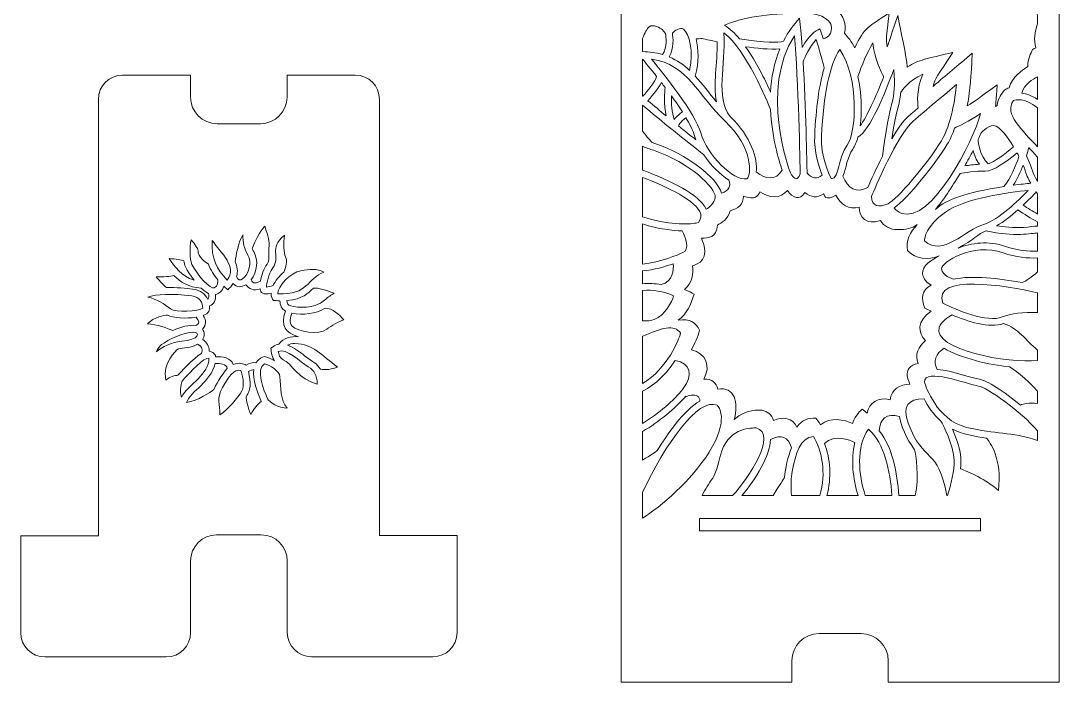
# Model space of a CAD drawing. Header units: inches. Extents: x 107 to 714, y 117 to 749.
# Drawn here: x 107 to 714, y 117 to 504 of the extents above; entities that cross this region are included whole.
import ezdxf

# ---------------------------------------------------------------- set-up
doc = ezdxf.new("R2010")
doc.units = ezdxf.units.IN
doc.header["$MEASUREMENT"] = 0
doc.layers.add('_U+0421_U+043B_U+043E_U+0439 1', color=7, linetype='Continuous')

# ---------------------------------------------------------------- blocks, each defined once
blk = doc.blocks.new('block 2')
at = {"layer": '_U+0421_U+043B_U+043E_U+0439 1', "color": 1, "lineweight": 9, "true_color": 0xff0000}
blk.add_lwpolyline([(668, 205.5), (503.6, 205.5), (503.6, 212.6), (667.9, 212.6), (667.9, 205.5), (668, 205.5)], dxfattribs=at)
for points, knots in [([(620.7, 748.61), (620.7, 748.61), (550.9, 748.61), (550.9, 748.61), (499.65, 748.61), (457.74, 707.14), (457.74, 655.88), (457.74, 655.88), (457.74, 116.96), (457.74, 116.96), (457.74, 116.96), (557.62, 116.96), (557.62, 116.96), (557.62, 116.96), (557.62, 129.5), (557.62, 129.5), (557.62, 138.24), (564.74, 145.36), (573.49, 145.36), (573.49, 145.36), (598.11, 145.36), (598.11, 145.36), (606.86, 145.36), (613.97, 138.24), (613.97, 129.5), (613.97, 129.5), (613.97, 116.96), (613.97, 116.96), (613.97, 116.96), (713.86, 116.96), (713.86, 116.96), (713.86, 116.96), (713.86, 655.68), (713.86, 655.68), (713.97, 707.01), (672.03, 748.61), (620.7, 748.61)], [0, 0, 0, 0, 1, 1, 1, 2, 2, 2, 3, 3, 3, 4, 4, 4, 5, 5, 5, 6, 6, 6, 7, 7, 7, 8, 8, 8, 9, 9, 9, 10, 10, 10, 11, 11, 11, 12, 12, 12, 12]), ([(701.3, 501.89), (699.65, 497.45), (698.89, 492.48), (700.35, 487.93), (700.13, 487.83), (698.59, 486.99), (698.37, 486.87), (697.28, 484.6), (695.53, 481.35), (695.6, 477), (691.89, 474.82), (686.76, 470.81), (684.62, 464.55), (683.52, 464.15), (683.11, 463.88), (682.12, 463.3), (680.35, 461.29), (678.07, 458.58), (677.59, 454.11), (677.29, 453.96), (677.01, 453.8), (676.73, 453.63), (677.07, 458.18), (676.85, 455.34), (677.68, 466.35), (666.43, 458.1), (664.87, 456.84), (660.2, 454), (662.15, 464.52), (662.29, 470.25), (663.14, 484.72), (654.16, 477.16), (648.42, 472.33), (640.17, 465.36), (641.47, 470.27), (642.41, 471.13), (651.76, 485.16), (636.15, 481.52), (631.94, 481.09), (625.1, 476.57), (624.51, 482.64), (624.29, 483.12), (619.57, 506.71), (613.67, 489.42), (614.88, 492.97), (613.37, 488.54), (612.48, 493.17), (612.76, 493.49), (614.55, 508.28), (602.27, 500.09), (600.15, 500.06), (594.39, 487.97), (592.27, 491.85), (590.59, 493.8), (588.44, 496.47), (589.4, 502.29), (588.04, 506.35), (583.74, 510.18), (593.7, 514.57), (594.3, 523.53), (593.32, 526.82), (596.96, 529.89), (598.18, 534.41), (597.63, 539.19), (603.31, 540.17), (606.95, 542.42), (609.08, 547.7), (613.25, 547.94), (616.56, 549.97), (618.54, 553.08), (624.23, 549.86), (630.51, 548.3), (635.05, 552.96), (638.77, 549.21), (644.04, 549.31), (647.83, 553.24), (651.33, 550.26), (655.24, 549.47), (658.76, 550.31), (658.76, 550.31), (658.91, 549.41), (658.91, 549.41), (665.24, 550.38), (666.56, 550.53), (669.27, 551.22), (671.78, 544.82), (678.25, 542.55), (685.12, 542.38), (686.16, 539.3), (687.9, 536.5), (690.58, 534.63), (690.48, 530.74), (692.23, 527.15), (695.6, 524.23), (694.07, 520.51), (695.16, 517.74), (696.4, 515.26), (697.4, 514.36), (698.38, 513.43), (700.72, 511.82), (700.54, 509.76), (700.8, 508.05), (701.3, 506.33), (701.3, 506.33), (701.3, 501.89), (701.3, 501.89)], [0, 0, 0, 0, 1, 1, 1, 2, 2, 2, 3, 3, 3, 4, 4, 4, 5, 5, 5, 6, 6, 6, 7, 7, 7, 8, 8, 8, 9, 9, 9, 10, 10, 10, 11, 11, 11, 12, 12, 12, 13, 13, 13, 14, 14, 14, 15, 15, 15, 16, 16, 16, 17, 17, 17, 18, 18, 18, 19, 19, 19, 20, 20, 20, 21, 21, 21, 22, 22, 22, 23, 23, 23, 24, 24, 24, 25, 25, 25, 26, 26, 26, 27, 27, 27, 28, 28, 28, 29, 29, 29, 30, 30, 30, 31, 31, 31, 32, 32, 32, 33, 33, 33, 34, 34, 34, 35, 35, 35, 35]), ([(575.9, 493.21), (575.17, 495.56), (574.85, 496.47), (573.97, 499.09), (571.41, 497.49), (568.02, 495.87), (563.65, 488.13), (563.03, 496.85), (562.61, 499.92), (561.97, 505.3), (558.47, 500.91), (555.74, 497.75), (552.67, 491.77), (549.43, 490.9), (542.37, 490.6), (527.02, 493.11), (524.17, 496.52), (521.18, 499.34), (518.14, 501.14), (528.18, 505.5), (543.15, 507.89), (562.91, 508.26), (577.89, 508.55), (580.36, 501.96), (580.58, 501.21), (581.16, 495.92), (579.2, 493.99), (575.9, 493.21)], [0, 0, 0, 0, 1, 1, 1, 2, 2, 2, 3, 3, 3, 4, 4, 4, 5, 5, 5, 6, 6, 6, 7, 7, 7, 8, 8, 8, 9, 9, 9, 9]), ([(470.3, 493.39), (471.54, 496.64), (472.9, 499.17), (474.11, 500.14), (476.55, 502.1), (480.77, 499.32), (481.65, 498.7), (481.65, 498.7), (483.66, 496.18), (483.66, 496.18), (483.99, 494.56), (484.99, 488.29), (481.99, 483.93), (477.92, 485.14), (474.23, 485.55), (470.3, 485.7), (470.3, 485.7), (470.3, 493.39), (470.3, 493.39)], [0, 0, 0, 0, 1, 1, 1, 2, 2, 2, 3, 3, 3, 4, 4, 4, 5, 5, 5, 6, 6, 6, 6]), ([(487.69, 496.43), (489.04, 497.74), (492.17, 500.34), (494.27, 498.73), (497.54, 496.22), (500.2, 485.97), (497.8, 474.68), (494.36, 477.88), (490.5, 480.61), (485.85, 482.56), (488.82, 487.67), (488.14, 493.91), (487.69, 496.43)], [0, 0, 0, 0, 1, 1, 1, 2, 2, 2, 3, 3, 3, 4, 4, 4, 4]), ([(501.55, 493.2), (507.04, 493.29), (503.34, 493.62), (513.98, 491.45), (514.08, 478.63), (511.49, 466.69), (513.48, 456.37), (509.06, 461.67), (505.39, 466.75), (501.11, 471.36), (503.29, 479.4), (503.13, 487.29), (501.55, 493.2)], [0, 0, 0, 0, 1, 1, 1, 2, 2, 2, 3, 3, 3, 4, 4, 4, 4]), ([(517.8, 496.61), (530.85, 487.06), (543.35, 456.24), (545.11, 451.76), (545.85, 435.94), (549.86, 422.31), (551.89, 416.33), (548.08, 410.12), (542.43, 410.88), (536.8, 415.29), (537.5, 423.08), (533.92, 435.85), (521.46, 447.76), (512.57, 459.21), (519.16, 476.91), (517.8, 496.61)], [0, 0, 0, 0, 1, 1, 1, 2, 2, 2, 3, 3, 3, 4, 4, 4, 5, 5, 5, 5]), ([(559.1, 494.88), (561.38, 469.86), (562.4, 419.39), (562.49, 414.26), (561.6, 412.19), (560.76, 411.41), (560.24, 411.38), (559.24, 411.32), (557.54, 413.29), (556.71, 414.73), (555.7, 417.42), (538.77, 463.5), (559.1, 494.88)], [0, 0, 0, 0, 1, 1, 1, 2, 2, 2, 3, 3, 3, 4, 4, 4, 4]), ([(575.36, 413.44), (572.29, 410.77), (569.19, 411.7), (566.49, 414.64), (566.39, 419.98), (565.68, 454.17), (564.18, 479.96), (564.83, 481.62), (567.78, 488.68), (571.87, 492.68), (573.78, 486.57), (575.95, 478.28), (576.52, 476.06), (573.55, 466.17), (571.71, 453), (570.93, 436.3), (570.5, 427.07), (573.2, 418.62), (575.36, 413.44)], [0, 0, 0, 0, 1, 1, 1, 2, 2, 2, 3, 3, 3, 4, 4, 4, 5, 5, 5, 6, 6, 6, 6]), ([(545.14, 462.01), (541.8, 469.45), (536.61, 479.96), (530.53, 488.52), (536.47, 487.66), (544.68, 486.7), (550.63, 487.36), (547.19, 479.12), (545.59, 470.43), (545.14, 462.01)], [0, 0, 0, 0, 1, 1, 1, 2, 2, 2, 3, 3, 3, 3]), ([(590.03, 431.03), (584.41, 423.23), (585.49, 411.98), (580.8, 411.23), (579.15, 414.44), (574.4, 424.77), (574.93, 436.12), (576.07, 460.75), (579.67, 477.84), (585.64, 487), (597.12, 469.88), (595.19, 438.2), (590.03, 431.03)], [0, 0, 0, 0, 1, 1, 1, 2, 2, 2, 3, 3, 3, 4, 4, 4, 4]), ([(596.26, 471.14), (598.24, 477.04), (601.74, 485.67), (604.99, 490.73), (605.76, 482.14), (609.92, 473.59), (611.29, 470.97), (606.52, 458.72), (601.3, 447.5), (597.52, 442.22), (598.66, 450.61), (598.47, 461.21), (596.26, 471.14)], [0, 0, 0, 0, 1, 1, 1, 2, 2, 2, 3, 3, 3, 4, 4, 4, 4]), ([(470.3, 481.18), (471.81, 479.39), (474.86, 475.72), (478.49, 471.14), (477.58, 467.83), (473.18, 462.85), (470.4, 459.6), (470.37, 459.63), (470.33, 459.66), (470.3, 459.69), (470.3, 459.69), (470.3, 481.18), (470.3, 481.18), (470.3, 481.18), (470.3, 481.18), (470.3, 481.18)], [0, 0, 0, 0, 1, 1, 1, 2, 2, 2, 3, 3, 3, 4, 4, 4, 5, 5, 5, 5]), ([(475.45, 481.26), (496.93, 478.2), (502.54, 460.2), (518.57, 444.99), (534.57, 429.8), (534.29, 413.63), (531.23, 411.27), (523.41, 409.92), (508, 425.21), (504.32, 438.1), (501.01, 449.66), (482.87, 472.32), (475.45, 481.26)], [0, 0, 0, 0, 1, 1, 1, 2, 2, 2, 3, 3, 3, 4, 4, 4, 4]), ([(617.18, 475.21), (618.94, 455.71), (614.7, 458.7), (610.57, 424.55), (606.98, 417.45), (603.89, 410.53), (602.07, 406.31), (595.2, 402.56), (590.25, 405.76), (587.5, 412.94), (589.39, 417.57), (589.9, 424.01), (593.27, 428.69), (594.43, 430.3), (595.42, 432.7), (596.22, 435.63), (603.19, 439.41), (612.17, 461.52), (617.18, 475.21)], [0, 0, 0, 0, 1, 1, 1, 2, 2, 2, 3, 3, 3, 4, 4, 4, 5, 5, 5, 6, 6, 6, 6]), ([(316.38, 202.73), (316.38, 202.73), (316.38, 202.64), (316.38, 202.64), (316.38, 202.64), (316.38, 202.64), (316.38, 202.64), (316.38, 202.64), (316.38, 457.74), (316.38, 457.74), (316.38, 465.54), (310.08, 471.94), (302.18, 471.94), (285.16, 471.94), (279.52, 471.94), (262.34, 471.94), (262.34, 471.94), (262.34, 459.04), (262.34, 459.04), (262.34, 450.48), (255.4, 443.54), (246.84, 443.54), (246.84, 443.54), (221.38, 443.54), (221.38, 443.54), (212.82, 443.54), (205.88, 450.48), (205.88, 459.04), (205.88, 459.04), (205.88, 471.94), (205.88, 471.94), (205.88, 471.94), (166.18, 471.94), (166.18, 471.94), (158.38, 471.94), (151.98, 465.64), (151.98, 457.74), (151.98, 457.74), (151.98, 202.64), (151.98, 202.64), (151.98, 202.64), (106.58, 202.64), (106.58, 202.64), (106.58, 202.64), (106.58, 145.93), (106.58, 145.93), (106.58, 138.13), (112.88, 131.73), (120.78, 131.73), (120.78, 131.73), (191.68, 131.73), (191.68, 131.73), (199.48, 131.73), (205.88, 138.03), (205.88, 145.93), (205.88, 145.93), (205.88, 187.85), (205.88, 187.85), (205.88, 196.29), (212.72, 203.14), (221.16, 203.14), (221.16, 203.14), (247.2, 203.14), (247.2, 203.14), (255.64, 203.14), (262.48, 196.29), (262.48, 187.85), (262.48, 187.85), (262.48, 146.03), (262.48, 146.03), (262.48, 138.23), (268.78, 131.83), (276.68, 131.83), (276.68, 131.83), (347.58, 131.83), (347.58, 131.83), (355.38, 131.83), (361.78, 138.13), (361.78, 146.03), (361.78, 146.03), (361.78, 202.73), (361.78, 202.73), (361.78, 202.73), (316.38, 202.73), (316.38, 202.73)], [0, 0, 0, 0, 1, 1, 1, 2, 2, 2, 3, 3, 3, 4, 4, 4, 5, 5, 5, 6, 6, 6, 7, 7, 7, 8, 8, 8, 9, 9, 9, 10, 10, 10, 11, 11, 11, 12, 12, 12, 13, 13, 13, 14, 14, 14, 15, 15, 15, 16, 16, 16, 17, 17, 17, 18, 18, 18, 19, 19, 19, 20, 20, 20, 21, 21, 21, 22, 22, 22, 23, 23, 23, 24, 24, 24, 25, 25, 25, 26, 26, 26, 27, 27, 27, 28, 28, 28, 28]), ([(631.47, 452.78), (625.08, 447.36), (622.67, 446.07), (616.03, 434.65), (619.12, 454.43), (620.54, 453.56), (621.3, 461.88), (621.78, 462.61), (626.08, 468.93), (634.17, 472.4), (630.44, 464.04), (631.06, 455.8), (631.47, 452.78)], [0, 0, 0, 0, 1, 1, 1, 2, 2, 2, 3, 3, 3, 4, 4, 4, 4]), ([(701.3, 457.76), (697.69, 460.1), (694.55, 461.1), (692.02, 461.39), (693.48, 466.52), (698.58, 469.64), (701.3, 470.98), (701.3, 470.98), (701.3, 457.76), (701.3, 457.76)], [0, 0, 0, 0, 1, 1, 1, 2, 2, 2, 3, 3, 3, 3]), ([(484.06, 448.1), (480.52, 451.01), (476.9, 454.03), (473.43, 456.99), (477.02, 461.19), (479.61, 464.22), (481.3, 467.53), (482.01, 466.63), (482.72, 465.7), (483.44, 464.75), (483.18, 462.27), (482.6, 454.77), (484.06, 448.1)], [0, 0, 0, 0, 1, 1, 1, 2, 2, 2, 3, 3, 3, 4, 4, 4, 4]), ([(645.1, 433.58), (636.83, 420.15), (618.77, 398.82), (613.93, 396.77), (608.4, 394.43), (604.34, 394.99), (604.18, 401.04), (605.75, 404.83), (619.51, 437.37), (628.54, 445.05), (635.78, 451.2), (647.85, 461.38), (653.91, 466.49), (653.06, 458.58), (650.72, 442.72), (645.1, 433.58)], [0, 0, 0, 0, 1, 1, 1, 2, 2, 2, 3, 3, 3, 4, 4, 4, 5, 5, 5, 5]), ([(488.81, 445.99), (487.32, 450.04), (487.02, 455.49), (487.13, 459.77), (489.39, 456.65), (491.6, 453.48), (493.56, 450.43), (492.15, 449.47), (490.24, 447.95), (488.81, 445.99)], [0, 0, 0, 0, 1, 1, 1, 2, 2, 2, 3, 3, 3, 3]), ([(701.3, 429.96), (692.68, 439.29), (681.26, 449.65), (687.24, 457), (688.43, 457.5), (693.48, 459), (701.3, 452.87), (701.3, 452.87), (701.3, 429.96), (701.3, 429.96)], [0, 0, 0, 0, 1, 1, 1, 2, 2, 2, 3, 3, 3, 3]), ([(470.3, 454.4), (481.03, 445.2), (495.64, 433.48), (506.07, 425.42), (510.07, 419.41), (515.44, 413.89), (520.77, 410.54), (521.98, 406.99), (520.93, 404.39), (516.43, 402.9), (513.88, 412.04), (495.83, 425.89), (477.95, 431.76), (477.24, 431.99), (476.55, 432.23), (475.86, 432.47), (475.1, 433.3), (472.91, 435.7), (470.3, 439.16), (470.3, 439.16), (470.3, 454.4), (470.3, 454.4)], [0, 0, 0, 0, 1, 1, 1, 2, 2, 2, 3, 3, 3, 4, 4, 4, 5, 5, 5, 6, 6, 6, 7, 7, 7, 7]), ([(495.67, 447.02), (500.3, 439.27), (500.08, 437.63), (501.46, 434.11), (498.59, 436.37), (495.08, 439.16), (491.24, 442.26), (492.09, 444.17), (494.09, 445.91), (495.67, 447.02)], [0, 0, 0, 0, 1, 1, 1, 2, 2, 2, 3, 3, 3, 3]), ([(621.75, 391.07), (619.69, 391.79), (618.3, 393.18), (617.47, 394.26), (625.24, 399.82), (641.53, 420.14), (648.51, 431.48), (650.21, 434.24), (651.62, 437.52), (652.79, 440.98), (654.96, 441.96), (661.06, 444.88), (667.95, 449.44), (664.02, 433.6), (639.26, 384.98), (621.75, 391.07)], [0, 0, 0, 0, 1, 1, 1, 2, 2, 2, 3, 3, 3, 4, 4, 4, 5, 5, 5, 5]), ([(672.45, 420.11), (667.41, 424.48), (666.68, 432.44), (666.58, 434.21), (667.13, 435.44), (667.67, 436.67), (668.16, 437.86), (668.84, 438.7), (673.17, 443.81), (677.04, 442.12), (679.63, 441), (683.64, 436.03), (687.29, 430.06), (681.87, 425.5), (675.96, 421.21), (672.45, 420.11)], [0, 0, 0, 0, 1, 1, 1, 2, 2, 2, 3, 3, 3, 4, 4, 4, 5, 5, 5, 5]), ([(470.3, 430.33), (472.36, 429.48), (474.49, 428.68), (476.7, 427.96), (498.02, 420.97), (513.23, 405.65), (512.73, 400.64), (512.34, 396.85), (509.41, 394.64), (507.48, 393.59), (503.02, 402.4), (487.37, 409.87), (470.3, 416.39), (470.3, 416.39), (470.3, 430.33), (470.3, 430.33)], [0, 0, 0, 0, 1, 1, 1, 2, 2, 2, 3, 3, 3, 4, 4, 4, 5, 5, 5, 5]), ([(681.64, 406.76), (658.56, 403.15), (648.88, 399.57), (641.51, 393.44), (646.12, 398.52), (650.94, 406.23), (655.95, 414.32), (658.23, 414.79), (665.23, 416.09), (670.62, 415.83), (675.28, 415.6), (683.32, 421.46), (689.34, 426.52), (689.71, 425.84), (690.07, 425.16), (690.43, 424.47), (688.53, 418.79), (685.63, 411.9), (681.64, 406.76)], [0, 0, 0, 0, 1, 1, 1, 2, 2, 2, 3, 3, 3, 4, 4, 4, 5, 5, 5, 6, 6, 6, 6]), ([(658.69, 418.89), (660.41, 421.87), (662.05, 424.89), (663.57, 427.89), (664.25, 425.32), (665.39, 422.39), (667.31, 419.82), (664.23, 419.69), (661.11, 419.28), (658.69, 418.89)], [0, 0, 0, 0, 1, 1, 1, 2, 2, 2, 3, 3, 3, 3]), ([(701.3, 409.78), (697.55, 415.88), (699.29, 415.46), (694.74, 424.74), (695.32, 426.55), (695.79, 428.2), (696.16, 429.6), (698.05, 427.6), (699.84, 425.68), (701.3, 423.9), (701.3, 423.9), (701.3, 409.78), (701.3, 409.78), (701.3, 409.78), (701.3, 409.78), (701.3, 409.78)], [0, 0, 0, 0, 1, 1, 1, 2, 2, 2, 3, 3, 3, 4, 4, 4, 5, 5, 5, 5]), ([(687.07, 407.55), (689.44, 411.27), (691.35, 415.43), (692.85, 419.33), (695.17, 413.87), (694.46, 413.55), (697.29, 408.68), (694.83, 408.46), (691.26, 408.1), (687.07, 407.55)], [0, 0, 0, 0, 1, 1, 1, 2, 2, 2, 3, 3, 3, 3]), ([(470.3, 412.11), (484.87, 406.47), (501.76, 398.62), (504.4, 390.62), (504.37, 388.47), (503.79, 385.2), (501.65, 385.41), (497.3, 384.68), (484.6, 384.16), (470.3, 389.15), (470.3, 389.15), (470.3, 412.11), (470.3, 412.11)], [0, 0, 0, 0, 1, 1, 1, 2, 2, 2, 3, 3, 3, 4, 4, 4, 4]), ([(634.05, 355.89), (634.46, 352.57), (636.78, 350.44), (639.04, 349.13), (633.57, 346.2), (633.04, 341.47), (635.42, 335.7), (636.42, 335.18), (637.34, 334.7), (639.11, 333.87), (630.64, 328.33), (631.14, 321), (635.85, 316.7), (631.49, 313.26), (629.31, 308.5), (631.39, 303.25), (626.61, 302.63), (624.5, 299.44), (625.05, 295.86), (625.11, 295.62), (625.6, 293.83), (626.67, 291.28), (620.67, 290.95), (615.75, 288.2), (615.15, 282.17), (607.7, 283.84), (603.08, 280.5), (601.58, 274.28), (600.53, 275.25), (600.02, 275.63), (598.71, 276.65), (597.71, 275.74), (595.18, 273.77), (593, 268.18), (588.15, 270.53), (580.23, 272.33), (574.28, 267.54), (573.2, 269.54), (572.48, 270.41), (571.6, 271.38), (567.11, 271.59), (563.63, 270.44), (560.59, 266.08), (557.85, 271.54), (552.55, 272.45), (546.86, 270.05), (545.84, 273.44), (543.36, 275.21), (539.97, 276.11), (538.97, 276.04), (530.6, 276.91), (523.92, 270.66), (526.57, 280.06), (524.07, 290.35), (514.31, 288.23), (513.47, 292.04), (510.69, 294.39), (506.1, 294.2), (510.31, 301.72), (507.51, 309.19), (498.84, 311.32), (500.76, 314.79), (502.57, 318.84), (503.66, 322.79), (501.29, 327.35), (497.96, 329.68), (491.18, 328.56), (495.89, 332.14), (498.84, 338.05), (500.39, 343.82), (498.94, 344.67), (497.44, 345.61), (494.7, 346.62), (499.42, 350.14), (500.03, 356.26), (499.44, 360.4), (502.32, 361.56), (510.55, 363.57), (504.65, 376.57), (508.84, 376.81), (513.58, 376.66), (514.09, 384.3), (516.17, 385.27), (520.3, 387.75), (521.41, 392.6), (525.87, 393.71), (529.44, 396.52), (529.33, 401.18), (532.25, 400.05), (535.1, 400), (536.25, 400.59), (537.37, 401.17), (538.27, 402.25), (538.89, 403.71), (544.56, 399.92), (550.65, 399.45), (555.02, 404.57), (557.99, 399.99), (562.31, 398.64), (565.26, 403.23), (568.7, 400.38), (572.61, 399.94), (576.14, 402.48), (576.64, 401.5), (576.82, 401.2), (577.35, 400.29), (578.62, 400.2), (581.08, 399.82), (583.24, 401.8), (586.17, 396.26), (590.94, 393.1), (597, 394.81), (597.05, 388.74), (601.05, 384.05), (609.34, 386.91), (611.63, 383.55), (615.14, 381.6), (619.23, 381.6), (624.48, 381.6), (627.82, 382.25), (630.86, 384.56), (626.92, 380.36), (623.91, 374.93), (625.24, 369.35), (630.46, 364.19), (636.78, 363.63), (643.66, 366.2), (639.69, 364.28), (633.51, 360.24), (634.05, 355.89)], [0, 0, 0, 0, 1, 1, 1, 2, 2, 2, 3, 3, 3, 4, 4, 4, 5, 5, 5, 6, 6, 6, 7, 7, 7, 8, 8, 8, 9, 9, 9, 10, 10, 10, 11, 11, 11, 12, 12, 12, 13, 13, 13, 14, 14, 14, 15, 15, 15, 16, 16, 16, 17, 17, 17, 18, 18, 18, 19, 19, 19, 20, 20, 20, 21, 21, 21, 22, 22, 22, 23, 23, 23, 24, 24, 24, 25, 25, 25, 26, 26, 26, 27, 27, 27, 28, 28, 28, 29, 29, 29, 30, 30, 30, 31, 31, 31, 32, 32, 32, 33, 33, 33, 34, 34, 34, 35, 35, 35, 36, 36, 36, 37, 37, 37, 38, 38, 38, 39, 39, 39, 40, 40, 40, 41, 41, 41, 42, 42, 42, 43, 43, 43, 43]), ([(635.18, 374.97), (635.16, 376.82), (635.97, 383.47), (647.48, 391.86), (658.7, 400.05), (684.73, 403.41), (695.88, 404.52), (690, 398.52), (678.21, 387.28), (670.29, 384.84), (658.66, 381.26), (645.7, 365.43), (635.18, 374.97)], [0, 0, 0, 0, 1, 1, 1, 2, 2, 2, 3, 3, 3, 4, 4, 4, 4]), ([(701.3, 390.71), (698.45, 392.32), (695.52, 394.1), (692.86, 395.97), (696.13, 399.02), (698.87, 401.82), (700.58, 403.62), (700.81, 403.28), (701.06, 402.94), (701.3, 402.6), (701.3, 402.6), (701.3, 390.71), (701.3, 390.71), (701.3, 390.71), (701.3, 390.71), (701.3, 390.71)], [0, 0, 0, 0, 1, 1, 1, 2, 2, 2, 3, 3, 3, 4, 4, 4, 5, 5, 5, 5]), ([(701.3, 383.67), (696.56, 383.64), (692.06, 381.58), (677.37, 383.77), (681.51, 386.22), (685.9, 389.73), (689.84, 393.21), (693.43, 390.61), (697.52, 388.18), (701.3, 386.13), (701.3, 386.13), (701.3, 383.67), (701.3, 383.67)], [0, 0, 0, 0, 1, 1, 1, 2, 2, 2, 3, 3, 3, 4, 4, 4, 4]), ([(242.84, 368.77), (242.5, 369.33), (242.2, 369.93), (241.92, 370.55), (246.62, 381.51), (248.24, 382.02), (249.24, 383.64), (250.52, 380.25), (251.95, 375.7), (251.92, 372.25), (250.95, 367.87), (252.85, 364.59), (250.68, 361.48), (248.85, 358.88), (247.36, 354.87), (246.73, 351.45), (244.32, 350.08), (242.41, 349.85), (241.32, 352.2), (244.88, 356.79), (245.77, 363.98), (242.84, 368.77)], [0, 0, 0, 0, 1, 1, 1, 2, 2, 2, 3, 3, 3, 4, 4, 4, 5, 5, 5, 6, 6, 6, 7, 7, 7, 7]), ([(470.3, 384.89), (479.56, 381.81), (487.75, 380.98), (493.5, 380.92), (495.63, 376.83), (498.03, 370.05), (493.85, 368.17), (491.03, 366.9), (480.85, 362.61), (470.3, 361.49), (470.3, 361.49), (470.3, 384.89), (470.3, 384.89)], [0, 0, 0, 0, 1, 1, 1, 2, 2, 2, 3, 3, 3, 4, 4, 4, 4]), ([(236.39, 378.61), (236.36, 374.16), (237.39, 370.01), (239.43, 366.68), (241.87, 362.68), (240.19, 355.43), (236.22, 352.83), (234.78, 351.88), (233.77, 351.91), (232.84, 354.15), (233.68, 357.15), (233.21, 360.07), (232.07, 362.84), (232.37, 366.25), (233.59, 373.36), (236.39, 378.61)], [0, 0, 0, 0, 1, 1, 1, 2, 2, 2, 3, 3, 3, 4, 4, 4, 5, 5, 5, 5]), ([(260.76, 378.27), (260.39, 373.83), (260.19, 367.88), (261.47, 365.64), (262.62, 363.63), (261.55, 359.3), (260.52, 356.73), (257.8, 354.46), (255.46, 351.66), (254.12, 348.88), (252.69, 348.39), (251.19, 348.03), (250.39, 347.97), (250.27, 349.95), (251.45, 355.6), (253.95, 359.19), (258.83, 366.17), (251.25, 370.12), (260.76, 378.27)], [0, 0, 0, 0, 1, 1, 1, 2, 2, 2, 3, 3, 3, 4, 4, 4, 5, 5, 5, 6, 6, 6, 6]), ([(701.3, 369.04), (695.9, 368.83), (689.41, 369.39), (682.57, 371.8), (672.59, 375.3), (662.5, 373.8), (654.91, 370.85), (663.39, 375.05), (666.97, 379.49), (670.99, 380.85), (688.33, 377.06), (697.68, 379.62), (701.3, 379.65), (701.3, 379.65), (701.3, 369.04), (701.3, 369.04)], [0, 0, 0, 0, 1, 1, 1, 2, 2, 2, 3, 3, 3, 4, 4, 4, 5, 5, 5, 5]), ([(206.18, 375.69), (208.42, 373.15), (210.25, 370.52), (210.25, 369.36), (210.25, 365.49), (214.52, 362.54), (216.32, 361.46), (217.48, 358), (219.82, 354.67), (221.94, 352.15), (221.98, 351.29), (221.91, 348.5), (219.66, 347.57), (217.72, 346.76), (210.15, 354.26), (206.69, 361.23), (205.04, 364.53), (205.51, 371.09), (206.18, 375.69)], [0, 0, 0, 0, 1, 1, 1, 2, 2, 2, 3, 3, 3, 4, 4, 4, 5, 5, 5, 6, 6, 6, 6]), ([(218.59, 375.26), (224.01, 367.49), (233.22, 359.94), (227.38, 352.11), (221.06, 358.56), (217.98, 364.51), (218.59, 375.26)], [0, 0, 0, 0, 1, 1, 1, 2, 2, 2, 2]), ([(701.3, 356.91), (697.96, 353.94), (694.7, 351.5), (692.27, 350.61), (678.98, 353.13), (662.84, 354.98), (652.32, 352.59), (650.91, 352.99), (645.66, 354.71), (645.18, 358.59), (644.71, 362.37), (663.38, 374.3), (681.24, 368.02), (688.6, 365.44), (695.51, 364.8), (701.3, 365.01), (701.3, 365.01), (701.3, 356.91), (701.3, 356.91), (701.3, 356.91), (701.3, 356.91), (701.3, 356.91)], [0, 0, 0, 0, 1, 1, 1, 2, 2, 2, 3, 3, 3, 4, 4, 4, 5, 5, 5, 6, 6, 6, 7, 7, 7, 7]), ([(201.92, 363.33), (202.28, 361.26), (202.84, 358.61), (207.92, 352.09), (200.51, 354.14), (196.7, 360.23), (193.29, 364.63), (197.39, 364.62), (200.5, 363.79), (201.92, 363.33)], [0, 0, 0, 0, 1, 1, 1, 2, 2, 2, 3, 3, 3, 3]), ([(270.38, 357.58), (275.47, 358.53), (279.69, 359), (283.9, 356.67), (274.01, 353.2), (274.79, 343.13), (256.98, 344.02), (256.44, 348.23), (264.57, 356.51), (270.38, 357.58)], [0, 0, 0, 0, 1, 1, 1, 2, 2, 2, 3, 3, 3, 3]), ([(470.3, 357.47), (476.91, 358.11), (483.33, 359.91), (488.26, 361.65), (488.57, 358.1), (488.14, 351.45), (481.08, 349.42), (477.51, 350.08), (473.87, 350.22), (470.3, 349.99), (470.3, 349.99), (470.3, 357.47), (470.3, 357.47)], [0, 0, 0, 0, 1, 1, 1, 2, 2, 2, 3, 3, 3, 4, 4, 4, 4]), ([(196.17, 354.75), (199.82, 351.02), (204.73, 347.77), (212.11, 347.44), (213.54, 346.09), (215.02, 344.97), (216.48, 344.28), (216.58, 343.4), (216.67, 341.27), (215.9, 340.83), (214.6, 343.59), (211.97, 346.21), (207.05, 346.82), (203.31, 347.29), (197.5, 347.85), (191.79, 347.73), (190.53, 348.84), (187.92, 351.26), (185.76, 354), (189.89, 353.67), (194.17, 354.36), (196.17, 354.75)], [0, 0, 0, 0, 1, 1, 1, 2, 2, 2, 3, 3, 3, 4, 4, 4, 5, 5, 5, 6, 6, 6, 7, 7, 7, 7]), ([(701.3, 333.07), (693.21, 333.24), (685.41, 332.66), (680.61, 330.57), (672.14, 326.89), (653.3, 334.82), (645.89, 338.61), (639.58, 355.98), (683.31, 348.9), (701.3, 344.68), (701.3, 344.68), (701.3, 333.07), (701.3, 333.07)], [0, 0, 0, 0, 1, 1, 1, 2, 2, 2, 3, 3, 3, 4, 4, 4, 4]), ([(230.89, 302.75), (229.29, 306.6), (224.75, 307.51), (220.57, 307.27), (220.54, 307.67), (220.5, 307.8), (220.42, 308.23), (219.53, 309.37), (218.57, 310.32), (216.71, 310.46), (216.97, 313.44), (215.41, 315.8), (212.98, 317.43), (213.98, 319.13), (214.31, 321.53), (212.82, 323.44), (215.21, 325.74), (215.12, 328.67), (213.35, 331.41), (216.79, 332.68), (217.17, 334.41), (216.95, 336.94), (219.78, 337.83), (220.64, 340.68), (220.52, 343.67), (222.5, 344.14), (224.49, 345.78), (225.39, 348.44), (226.08, 347.77), (226.33, 347.57), (227.61, 346.43), (229.02, 347.88), (229.8, 348.62), (230.79, 350), (232.88, 347.77), (235.65, 347.72), (238.29, 349.41), (239.99, 346.83), (242.89, 345.67), (246.51, 346.95), (246.87, 344.77), (248.25, 343.27), (252.97, 344.37), (252.98, 342.27), (253.77, 341.23), (254.4, 340.23), (255.4, 340.12), (256.3, 340), (258.2, 339.97), (258.18, 337.42), (259.21, 335.25), (261.36, 333.96), (258.22, 325.23), (261.56, 321.31), (268.98, 318.91), (264.37, 319.34), (260.45, 318.58), (257.45, 314.65), (255.19, 314.26), (253.93, 313.07), (252.9, 312.21), (253.05, 309.63), (253.53, 307.13), (255.02, 304.88), (253.02, 306.01), (251.07, 306.81), (248.96, 307.44), (247.92, 307.04), (245.67, 306.33), (244.13, 303.75), (242.24, 304.15), (240.08, 303.33), (238.39, 302.42), (237, 302.97), (234.25, 304.22), (230.89, 302.75)], [0, 0, 0, 0, 1, 1, 1, 2, 2, 2, 3, 3, 3, 4, 4, 4, 5, 5, 5, 6, 6, 6, 7, 7, 7, 8, 8, 8, 9, 9, 9, 10, 10, 10, 11, 11, 11, 12, 12, 12, 13, 13, 13, 14, 14, 14, 15, 15, 15, 16, 16, 16, 17, 17, 17, 18, 18, 18, 19, 19, 19, 20, 20, 20, 21, 21, 21, 22, 22, 22, 23, 23, 23, 24, 24, 24, 25, 25, 25, 25]), ([(289.81, 344.38), (288.33, 343.49), (286.49, 342.21), (284.26, 340.34), (278.12, 335.19), (268.63, 335.88), (264.46, 336.96), (262.88, 337.38), (262.13, 338.29), (262.2, 340.12), (271.6, 340.97), (274.58, 344.44), (277.71, 347.33), (280.52, 347.71), (285.59, 346.12), (289.81, 344.38)], [0, 0, 0, 0, 1, 1, 1, 2, 2, 2, 3, 3, 3, 4, 4, 4, 5, 5, 5, 5]), ([(470.3, 346.02), (476, 346.41), (482.49, 345.83), (488.45, 342.82), (487.26, 339.49), (483.79, 331.56), (477.13, 329.11), (475.21, 328.4), (472.86, 328.13), (470.3, 328.18), (470.3, 328.18), (470.3, 346.02), (470.3, 346.02)], [0, 0, 0, 0, 1, 1, 1, 2, 2, 2, 3, 3, 3, 4, 4, 4, 4]), ([(206.56, 342.85), (211.13, 342.28), (213.23, 338.99), (212.98, 335.63), (210.8, 333.79), (196.95, 333.04), (194.14, 335.24), (190.74, 337.91), (186.04, 341.17), (180.99, 342.11), (185.54, 343.9), (195.19, 344.27), (206.56, 342.85)], [0, 0, 0, 0, 1, 1, 1, 2, 2, 2, 3, 3, 3, 4, 4, 4, 4]), ([(285.56, 323.32), (280.76, 319.44), (268.51, 322.15), (265.33, 325.15), (263.42, 326.96), (264.41, 330.68), (265.16, 332.72), (271.54, 331.54), (279.09, 332.21), (284.71, 335.74), (288.76, 335.71), (293.01, 331.8), (295.46, 328.93), (292.73, 327.71), (288.33, 325.57), (285.56, 323.32)], [0, 0, 0, 0, 1, 1, 1, 2, 2, 2, 3, 3, 3, 4, 4, 4, 5, 5, 5, 5]), ([(192.4, 331.62), (195.77, 329.77), (203.32, 329.48), (209.09, 330.39), (211.48, 327.82), (210.88, 326.58), (208.97, 325.54), (205.3, 326.15), (200.15, 324.61), (195.6, 322.6), (192.81, 323.77), (186.03, 326.37), (180.62, 326.54), (184.61, 330.62), (190.57, 331.46), (192.4, 331.62)], [0, 0, 0, 0, 1, 1, 1, 2, 2, 2, 3, 3, 3, 4, 4, 4, 5, 5, 5, 5]), ([(701.3, 305.17), (684.39, 303.04), (639.81, 311.5), (643.73, 324.43), (644.77, 327.86), (649.05, 330.58), (651.34, 331.71), (659.87, 328.12), (673.25, 323.65), (681.47, 326.63), (689.74, 324.13), (694.41, 316.86), (701.3, 311.17), (701.3, 311.17), (701.3, 305.17), (701.3, 305.17)], [0, 0, 0, 0, 1, 1, 1, 2, 2, 2, 3, 3, 3, 4, 4, 4, 5, 5, 5, 5]), ([(470.3, 319.22), (481.1, 324.04), (488.96, 326.56), (492.5, 320.98), (491.28, 317.22), (485.17, 300.63), (470.3, 291.66), (470.3, 291.66), (470.3, 319.22), (470.3, 319.22)], [0, 0, 0, 0, 1, 1, 1, 2, 2, 2, 3, 3, 3, 3]), ([(188.95, 314.37), (192.6, 317.16), (202.2, 321.71), (207.25, 321.71), (211.99, 321.71), (210.78, 317.16), (200.87, 316.31), (194.44, 315.76), (189.44, 313.01), (185.92, 310.21), (186.74, 311.91), (187.74, 313.45), (188.95, 314.37)], [0, 0, 0, 0, 1, 1, 1, 2, 2, 2, 3, 3, 3, 4, 4, 4, 4]), ([(198.51, 296.41), (196.85, 296.28), (193.77, 295.74), (191.41, 293.6), (189.4, 303.9), (197.11, 310.62), (198.84, 311.99), (201.47, 312.5), (206.13, 312.44), (209.94, 314.58), (212.9, 313.04), (213.22, 311.23), (212.24, 309.2), (207.82, 306.67), (199.23, 297.41), (198.51, 296.41)], [0, 0, 0, 0, 1, 1, 1, 2, 2, 2, 3, 3, 3, 4, 4, 4, 5, 5, 5, 5]), ([(260.13, 305.55), (258.18, 306.33), (257.4, 308.88), (257.11, 310.35), (261.9, 312.62), (270.03, 304.14), (274.74, 301.42), (278.31, 299.35), (279.88, 296.43), (280.03, 291.32), (269.21, 293.64), (264.75, 303.7), (260.13, 305.55)], [0, 0, 0, 0, 1, 1, 1, 2, 2, 2, 3, 3, 3, 4, 4, 4, 4]), ([(281.8, 300.07), (279.62, 303.63), (277.78, 303.87), (272.62, 307.83), (269.7, 310.08), (266.2, 312.77), (262.67, 314.04), (263.7, 314.65), (265.1, 315.13), (266.93, 315.05), (278.01, 314.54), (282.13, 308.32), (291.91, 301.24), (288.8, 300.14), (284.65, 299.16), (281.8, 300.07)], [0, 0, 0, 0, 1, 1, 1, 2, 2, 2, 3, 3, 3, 4, 4, 4, 5, 5, 5, 5]), ([(701.3, 280), (696.39, 280.46), (692.96, 279.62), (691.24, 279.02), (681.7, 286.88), (671.31, 293.56), (667.34, 294.11), (663.33, 294.67), (651.2, 299.19), (642.65, 299.86), (639.88, 304.79), (641.96, 309.07), (646.6, 312.23), (656.11, 306.46), (673.28, 302.51), (684.92, 301.3), (686.71, 300.19), (694.76, 294.95), (701.3, 287.09), (701.3, 287.09), (701.3, 280), (701.3, 280), (701.3, 280), (701.3, 280), (701.3, 280)], [0, 0, 0, 0, 1, 1, 1, 2, 2, 2, 3, 3, 3, 4, 4, 4, 5, 5, 5, 6, 6, 6, 7, 7, 7, 8, 8, 8, 8]), ([(200.5, 283.58), (199.61, 287.2), (199.75, 292.24), (202.45, 294.92), (205.07, 297.51), (214.04, 307.45), (216.63, 306.43), (216.88, 297.26), (204.77, 291.2), (200.5, 283.58)], [0, 0, 0, 0, 1, 1, 1, 2, 2, 2, 3, 3, 3, 3]), ([(470.3, 287.06), (478.21, 291.26), (484.53, 297.7), (489.3, 305.1), (498.59, 303.59), (499.89, 296.44), (494.07, 288.65), (493.91, 288.58), (493.77, 288.53), (493.7, 288.5), (493.7, 288.5), (493.8, 288.28), (493.8, 288.28), (488.85, 281.82), (479.71, 274.21), (470.3, 268.21), (470.3, 268.21), (470.3, 287.06), (470.3, 287.06), (470.3, 287.06), (470.3, 287.06), (470.3, 287.06)], [0, 0, 0, 0, 1, 1, 1, 2, 2, 2, 3, 3, 3, 4, 4, 4, 5, 5, 5, 6, 6, 6, 7, 7, 7, 7]), ([(219.43, 288.08), (217.56, 286.69), (210.13, 281.45), (203.47, 280.5), (206.09, 287.27), (218, 292.78), (220.27, 303.23), (223.18, 303.48), (227.15, 303.24), (227.4, 300.31), (224.21, 297.2), (220.08, 289.79), (219.43, 288.08)], [0, 0, 0, 0, 1, 1, 1, 2, 2, 2, 3, 3, 3, 4, 4, 4, 4]), ([(235.89, 287.3), (233.32, 283.11), (228.24, 276.73), (223.05, 273.33), (223.29, 279.61), (220.79, 282.8), (224.49, 289.19), (228.34, 295.84), (231.24, 300.23), (235.33, 299.27), (236.27, 296.37), (237.7, 290.27), (235.89, 287.3)], [0, 0, 0, 0, 1, 1, 1, 2, 2, 2, 3, 3, 3, 4, 4, 4, 4]), ([(241.2, 273.41), (239.29, 277.36), (238.58, 282.06), (238.37, 283.77), (239.56, 285.56), (242.29, 288.98), (239.71, 298.57), (240.93, 299.29), (242.13, 299.76), (242.83, 299.84), (242.06, 293.97), (244.92, 286.54), (247.21, 281.1), (245.38, 279.66), (242.54, 276.98), (241.2, 273.41)], [0, 0, 0, 0, 1, 1, 1, 2, 2, 2, 3, 3, 3, 4, 4, 4, 5, 5, 5, 5]), ([(250.89, 282.64), (249.01, 287.36), (243.49, 300.21), (249.14, 303.19), (252.13, 302.14), (258.03, 299.29), (258.2, 295.43), (258.44, 289.49), (258.54, 281.72), (262.41, 277.23), (257.83, 277.24), (251.64, 280.77), (250.89, 282.64)], [0, 0, 0, 0, 1, 1, 1, 2, 2, 2, 3, 3, 3, 4, 4, 4, 4]), ([(701.3, 258.34), (685.17, 263.69), (677.18, 261.66), (659.83, 265.99), (642.15, 270.41), (635.83, 290.21), (635.17, 292.44), (635.05, 301.18), (660.3, 291.05), (666.79, 290.15), (671.4, 289.51), (691.67, 275.23), (701.3, 264.01), (701.3, 264.01), (701.3, 258.34), (701.3, 258.34), (701.3, 258.34), (701.3, 258.34), (701.3, 258.34)], [0, 0, 0, 0, 1, 1, 1, 2, 2, 2, 3, 3, 3, 4, 4, 4, 5, 5, 5, 6, 6, 6, 6]), ([(470.3, 263.54), (479.74, 269.3), (489.47, 276.96), (495.52, 284.14), (495.52, 284.14), (495.62, 283.89), (495.62, 283.89), (496.81, 284.37), (500.6, 285.48), (502.49, 284.22), (503.25, 283.72), (503.7, 282.74), (503.85, 281.32), (494.28, 276.06), (484.55, 261.75), (478.87, 252.43), (478.14, 251.91), (474.93, 249.64), (470.3, 246.89), (470.3, 246.89), (470.3, 263.54), (470.3, 263.54), (470.3, 263.54), (470.3, 263.54), (470.3, 263.54)], [0, 0, 0, 0, 1, 1, 1, 2, 2, 2, 3, 3, 3, 4, 4, 4, 5, 5, 5, 6, 6, 6, 7, 7, 7, 8, 8, 8, 8]), ([(470.3, 212.88), (470.3, 212.88), (470.3, 227.96), (470.3, 227.96), (483.3, 256.04), (502.88, 283.72), (513.83, 278.91), (514.8, 277.95), (521.09, 270.64), (509.22, 251.57), (498.8, 234.83), (480.79, 219.61), (470.3, 212.88)], [0, 0, 0, 0, 1, 1, 1, 2, 2, 2, 3, 3, 3, 4, 4, 4, 4]), ([(625.62, 268.42), (621.99, 278.26), (625.6, 282.84), (634.91, 282.57), (637.04, 278.48), (640.21, 273.68), (644.75, 269.65), (645.96, 267.46), (652.21, 255.75), (652.49, 246.61), (652.67, 241.02), (650.6, 232.59), (648.68, 226.08), (648.68, 226.08), (648.21, 226.08), (648.21, 226.08), (643.17, 254.77), (634.47, 244.38), (625.62, 268.42)], [0, 0, 0, 0, 1, 1, 1, 2, 2, 2, 3, 3, 3, 4, 4, 4, 5, 5, 5, 6, 6, 6, 6]), ([(608.74, 263.92), (609.05, 271.09), (612.86, 274.42), (620.45, 272.3), (621.19, 267.58), (624.6, 259.16), (629.4, 252.86), (629.91, 250.34), (632.43, 236.62), (629.79, 226.08), (629.79, 226.08), (620.1, 226.08), (620.1, 226.08), (619.33, 239.62), (616.43, 254.12), (608.74, 263.92)], [0, 0, 0, 0, 1, 1, 1, 2, 2, 2, 3, 3, 3, 4, 4, 4, 5, 5, 5, 5]), ([(522.95, 226.08), (522.95, 226.08), (505.11, 226.08), (505.11, 226.08), (506.87, 229.87), (509.09, 233.08), (511.28, 236.25), (514.01, 240.21), (514.85, 247.33), (516.66, 252.35), (521.71, 266.38), (534.59, 265.43), (536.65, 265.7), (549.52, 261.8), (532.15, 236.24), (522.95, 226.08)], [0, 0, 0, 0, 1, 1, 1, 2, 2, 2, 3, 3, 3, 4, 4, 4, 5, 5, 5, 5]), ([(545.14, 258.86), (551.3, 261.99), (555.64, 260.7), (557.32, 253.93), (555.35, 249.25), (553.7, 241.73), (553.37, 236.81), (552.75, 235.84), (550.22, 231.86), (546.58, 226.09), (546.58, 226.09), (528.38, 226.09), (528.38, 226.09), (536.27, 235.47), (544.86, 249.52), (545.14, 258.86)], [0, 0, 0, 0, 1, 1, 1, 2, 2, 2, 3, 3, 3, 4, 4, 4, 5, 5, 5, 5]), ([(576.76, 256.47), (582.72, 262.2), (591.27, 258.74), (594.51, 257.09), (591.91, 247.08), (593.38, 235.96), (596.32, 226.08), (596.32, 226.08), (578.07, 226.08), (578.07, 226.08), (580.96, 236.2), (580.01, 248.09), (576.76, 256.47)], [0, 0, 0, 0, 1, 1, 1, 2, 2, 2, 3, 3, 3, 4, 4, 4, 4]), ([(616.02, 226.08), (616.02, 226.08), (600.51, 226.08), (600.51, 226.08), (596.66, 238.36), (594.88, 254.61), (602.41, 264.91), (611.81, 256.32), (615.17, 240.73), (616.02, 226.08)], [0, 0, 0, 0, 1, 1, 1, 2, 2, 2, 3, 3, 3, 3]), ([(678.38, 229.01), (671.64, 235.4), (660.32, 240.2), (656.24, 241.79), (656.74, 246.18), (657.05, 252.51), (651.56, 264.9), (657.04, 262.01), (665.07, 260.57), (671.39, 259.67), (673.26, 257.55), (680.89, 247.56), (678.38, 229.01)], [0, 0, 0, 0, 1, 1, 1, 2, 2, 2, 3, 3, 3, 4, 4, 4, 4]), ([(557.76, 240.12), (559.69, 250.57), (562.54, 260.22), (570.15, 260.55), (575.06, 253.71), (577.93, 238.97), (573.9, 226.08), (573.9, 226.08), (557.32, 226.08), (557.32, 226.08), (557.02, 231.72), (557.15, 236.85), (557.76, 240.12)], [0, 0, 0, 0, 1, 1, 1, 2, 2, 2, 3, 3, 3, 4, 4, 4, 4])]:
    blk.add_open_spline(points, degree=3, knots=knots, dxfattribs=at)

msp = doc.modelspace()

# ---------------------------------------------------------------- block references
at = {"layer": '_U+0421_U+043B_U+043E_U+0439 1'}
msp.add_blockref('block 2', (0, 0), dxfattribs=at)

doc.saveas('drawing.dxf')
